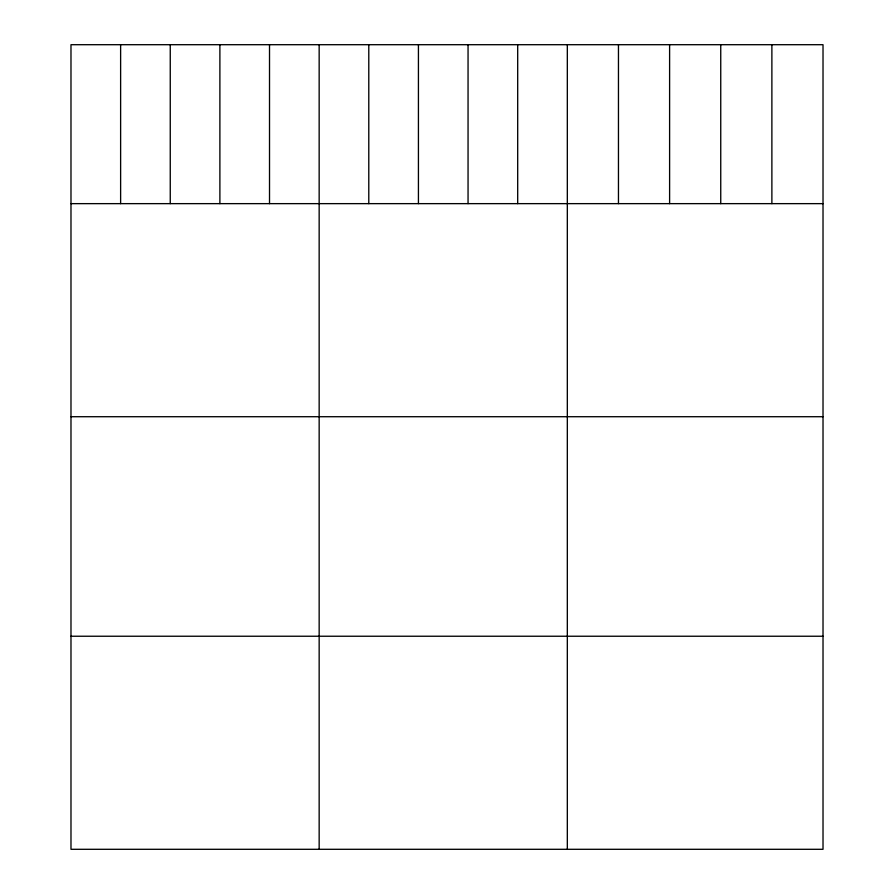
<?xml version="1.0" encoding="UTF-8"?>
<svg xmlns="http://www.w3.org/2000/svg" width="894" height="894" viewBox="0 0 894 894"><rect width="100%" height="100%" fill="white"/><g stroke="black" fill="none" stroke-linecap="round" stroke-linejoin="round"><path stroke-width="1.34" d="M823.016 203.642L823.016 849.3L70.984 849.3L70.984 44.7L823.016 44.7L823.016 203.642L70.984 203.642M70.984 416.716L823.016 416.716M70.984 636.237L823.016 636.237M771.88 44.7L771.88 203.642M720.743 44.7L720.743 203.642M669.606 44.7L669.606 203.642M618.458 44.7L618.458 203.642M567.321 44.7L567.321 849.3M517.693 44.7L517.693 203.642M468.054 44.7L468.054 203.642M418.426 44.7L418.426 203.642M368.786 44.7L368.786 203.642M319.158 44.7L319.158 849.3M269.519 44.7L269.519 203.642M219.89 44.7L219.89 203.642M170.251 44.7L170.251 203.642M120.623 44.7L120.623 203.642"/></g></svg>
